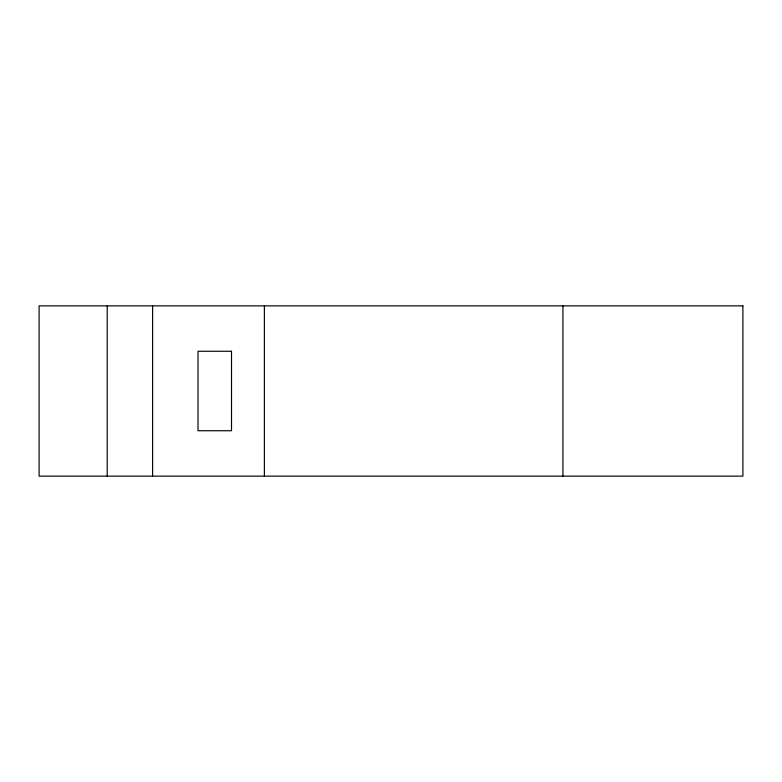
<?xml version="1.0" encoding="UTF-8"?>
<svg xmlns="http://www.w3.org/2000/svg" width="782" height="782" viewBox="0 0 782 782"><rect width="100%" height="100%" fill="white"/><g stroke="black" fill="none" stroke-linecap="round" stroke-linejoin="round"><path stroke-width="1.17" d="M562.932 305.86L562.932 476.14M264.384 305.86L264.384 476.14M152.617 305.86L152.617 476.14M107.212 305.86L107.212 476.14M742.9 305.86L39.1 305.86L39.1 476.14L742.9 476.14L742.9 305.86M231.511 351.265L198.022 351.265L198.022 430.735L231.511 430.735L231.511 351.265"/></g></svg>
